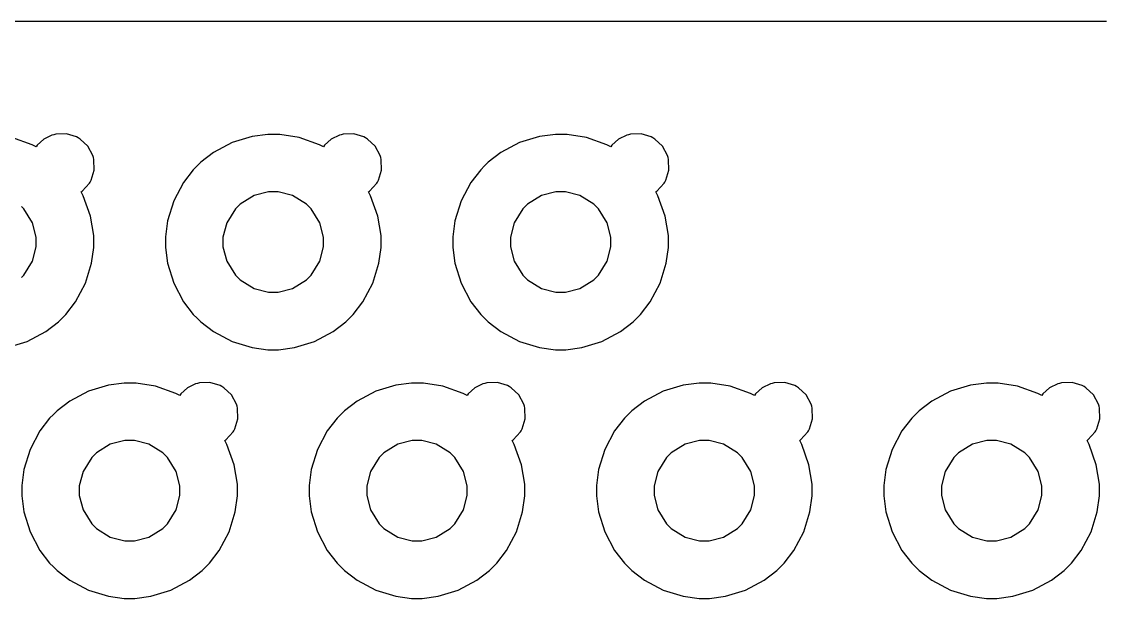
# Model space of a CAD drawing. Extents: x -27 to 273, y -31 to 50.
# Drawn here: x 122.5 to 197.8, y 9.8 to 50 of the extents above; entities that cross this region are included whole.
import ezdxf

# ---------------------------------------------------------------- set-up
doc = ezdxf.new("R2010")
doc.units = 0
doc.layers.get('0').update_dxf_attribs({"linetype": 'CONTINUOUS'})

msp = doc.modelspace()

# ---------------------------------------------------------------- linework, layer by layer
at = {"color": 0}
for p, q in [((197.999, 49.9992), (29.2489, 49.9992)), ((123.224, 41.4196), (121.805, 41.9213)), ((124.033, 41.8028), (123.566, 41.3826)), ((124.597, 42.0853), (124.033, 41.8028)), ((124.721, 42.1185), (124.597, 42.0853)), ((124.864, 42.1569), (124.721, 42.1185)), ((125.597, 42.1763), (124.864, 42.1569)), ((126.299, 41.9682), (125.597, 42.1763)), ((126.428, 41.8924), (126.299, 41.9682)), ((126.556, 41.8179), (126.428, 41.8924)), ((127.088, 41.3149), (126.556, 41.8179)), ((137.129, 41.5699), (135.839, 40.8824)), ((138.529, 41.9957), (137.129, 41.5699)), ((139.633, 42.1404), (138.529, 41.9957)), ((140.001, 42.1404), (139.633, 42.1404)), ((140.451, 42.1404), (140.001, 42.1404)), ((141.806, 41.9213), (140.451, 42.1404)), ((143.225, 41.4196), (141.806, 41.9213)), ((144.032, 41.8028), (143.567, 41.3826)), ((144.598, 42.0853), (144.032, 41.8028)), ((144.721, 42.1185), (144.598, 42.0853)), ((144.865, 42.1569), (144.721, 42.1185)), ((145.597, 42.1763), (144.865, 42.1569)), ((146.299, 41.9682), (145.597, 42.1763)), ((146.429, 41.8924), (146.299, 41.9682)), ((146.557, 41.8179), (146.429, 41.8924)), ((147.088, 41.3149), (146.557, 41.8179)), ((157.129, 41.5699), (155.838, 40.8824)), ((158.53, 41.9957), (157.129, 41.5699)), ((159.632, 42.1404), (158.53, 41.9957)), ((160, 42.1404), (159.632, 42.1404)), ((160.45, 42.1404), (160, 42.1404)), ((161.805, 41.9213), (160.45, 42.1404)), ((163.225, 41.4196), (161.805, 41.9213)), ((164.032, 41.8028), (163.566, 41.3826)), ((164.597, 42.0853), (164.032, 41.8028)), ((164.721, 42.1185), (164.597, 42.0853)), ((164.864, 42.1569), (164.721, 42.1185)), ((165.596, 42.1763), (164.864, 42.1569)), ((166.299, 41.9682), (165.596, 42.1763)), ((166.429, 41.8924), (166.299, 41.9682)), ((166.557, 41.8179), (166.429, 41.8924)), ((167.089, 41.3149), (166.557, 41.8179)), ((123.492, 41.2792), (123.224, 41.4196)), ((123.566, 41.3826), (123.492, 41.2792)), ((127.438, 40.6714), (127.088, 41.3149)), ((135.839, 40.8824), (134.955, 40.2057)), ((143.492, 41.2792), (143.225, 41.4196)), ((143.567, 41.3826), (143.492, 41.2792)), ((147.438, 40.6714), (147.088, 41.3149)), ((155.838, 40.8824), (154.956, 40.2057)), ((163.492, 41.2792), (163.225, 41.4196)), ((163.566, 41.3826), (163.492, 41.2792)), ((167.439, 40.6714), (167.089, 41.3149)), ((127.477, 40.5268), (127.438, 40.6714)), ((127.515, 40.3835), (127.477, 40.5268)), ((127.533, 39.6515), (127.515, 40.3835)), ((134.696, 39.945), (134.436, 39.6861)), ((134.955, 40.2057), (134.696, 39.945)), ((147.476, 40.5268), (147.438, 40.6714)), ((147.515, 40.3835), (147.476, 40.5268)), ((147.533, 39.6515), (147.515, 40.3835)), ((154.697, 39.945), (154.437, 39.6861)), ((154.956, 40.2057), (154.697, 39.945)), ((167.477, 40.5268), (167.439, 40.6714)), ((167.516, 40.3835), (167.477, 40.5268)), ((167.533, 39.6515), (167.516, 40.3835)), ((127.327, 38.9488), (127.533, 39.6515)), ((134.436, 39.6861), (133.759, 38.8027)), ((147.326, 38.9488), (147.533, 39.6515)), ((154.437, 39.6861), (153.76, 38.8027)), ((167.327, 38.9488), (167.533, 39.6515)), ((126.699, 38.1787), (127.212, 38.7519)), ((127.212, 38.7519), (127.252, 38.8193)), ((127.252, 38.8193), (127.327, 38.9488)), ((133.759, 38.8027), (133.07, 37.5116)), ((146.699, 38.1787), (147.212, 38.7519)), ((147.212, 38.7519), (147.252, 38.8193)), ((147.252, 38.8193), (147.326, 38.9488)), ((153.76, 38.8027), (153.071, 37.5116)), ((166.7, 38.1787), (167.212, 38.7519)), ((167.212, 38.7519), (167.253, 38.8193)), ((167.253, 38.8193), (167.327, 38.9488)), ((126.638, 38.1332), (126.699, 38.1787)), ((126.777, 37.8672), (126.638, 38.1332)), ((127.278, 36.4476), (126.777, 37.8672)), ((138.66, 37.8753), (137.69, 37.2801)), ((139.664, 38.1413), (138.66, 37.8753)), ((140.001, 38.1413), (139.664, 38.1413)), ((140.334, 38.1413), (140.001, 38.1413)), ((141.339, 37.8753), (140.334, 38.1413)), ((142.31, 37.2801), (141.339, 37.8753)), ((146.637, 38.1332), (146.699, 38.1787)), ((146.778, 37.8672), (146.637, 38.1332)), ((147.279, 36.4476), (146.778, 37.8672)), ((158.659, 37.8753), (157.689, 37.2801)), ((159.664, 38.1413), (158.659, 37.8753)), ((160, 38.1413), (159.664, 38.1413)), ((160.335, 38.1413), (160, 38.1413)), ((161.339, 37.8753), (160.335, 38.1413)), ((162.311, 37.2801), (161.339, 37.8753)), ((166.638, 38.1332), (166.7, 38.1787)), ((166.777, 37.8672), (166.638, 38.1332)), ((167.279, 36.4476), (166.777, 37.8672)), ((122.639, 36.9521), (122.475, 37.1161)), ((123.232, 35.9819), (122.639, 36.9521)), ((133.07, 37.5116), (132.644, 36.1114)), ((137.36, 36.9521), (136.766, 35.9819)), ((137.525, 37.1161), (137.36, 36.9521)), ((137.69, 37.2801), (137.525, 37.1161)), ((142.475, 37.1161), (142.31, 37.2801)), ((142.639, 36.9521), (142.475, 37.1161)), ((143.233, 35.9819), (142.639, 36.9521)), ((153.071, 37.5116), (152.645, 36.1114)), ((157.361, 36.9521), (156.766, 35.9819)), ((157.525, 37.1161), (157.361, 36.9521)), ((157.689, 37.2801), (157.525, 37.1161)), ((162.475, 37.1161), (162.311, 37.2801)), ((162.639, 36.9521), (162.475, 37.1161)), ((163.233, 35.9819), (162.639, 36.9521)), ((127.5, 35.0931), (127.278, 36.4476)), ((147.5, 35.0931), (147.279, 36.4476)), ((167.501, 35.0931), (167.279, 36.4476)), ((123.5, 34.9774), (123.232, 35.9819)), ((132.644, 36.1114), (132.5, 35.0091)), ((136.766, 35.9819), (136.5, 34.9774)), ((143.5, 34.9774), (143.233, 35.9819)), ((152.645, 36.1114), (152.501, 35.0091)), ((156.766, 35.9819), (156.5, 34.9774)), ((163.5, 34.9774), (163.233, 35.9819)), ((123.5, 34.6411), (123.5, 34.9774)), ((127.5, 34.6411), (127.5, 35.0931)), ((132.5, 35.0091), (132.5, 34.6411)), ((136.5, 34.9774), (136.5, 34.6411)), ((143.5, 34.6411), (143.5, 34.9774)), ((147.5, 34.6411), (147.5, 35.0931)), ((152.501, 35.0091), (152.501, 34.6411)), ((156.5, 34.9774), (156.5, 34.6411)), ((163.5, 34.6411), (163.5, 34.9774)), ((167.501, 34.6411), (167.501, 35.0931)), ((123.232, 33.3017), (123.5, 34.3063)), ((123.5, 34.3063), (123.5, 34.6411)), ((127.354, 33.1722), (127.5, 34.2746)), ((127.5, 34.2746), (127.5, 34.6411)), ((132.5, 34.6411), (132.5, 34.2746)), ((132.5, 34.2746), (132.644, 33.1722)), ((136.5, 34.6411), (136.5, 34.3063)), ((136.5, 34.3063), (136.766, 33.3017)), ((143.233, 33.3017), (143.5, 34.3063)), ((143.5, 34.3063), (143.5, 34.6411)), ((147.354, 33.1722), (147.5, 34.2746)), ((147.5, 34.2746), (147.5, 34.6411)), ((152.501, 34.6411), (152.501, 34.2746)), ((152.501, 34.2746), (152.645, 33.1722)), ((156.5, 34.6411), (156.5, 34.3063)), ((156.5, 34.3063), (156.766, 33.3017)), ((163.233, 33.3017), (163.5, 34.3063)), ((163.5, 34.3063), (163.5, 34.6411)), ((167.355, 33.1722), (167.501, 34.2746)), ((167.501, 34.2746), (167.501, 34.6411)), ((122.639, 32.3301), (123.232, 33.3017)), ((126.928, 31.772), (127.354, 33.1722)), ((132.644, 33.1722), (133.07, 31.772)), ((136.766, 33.3017), (137.36, 32.3301)), ((142.639, 32.3301), (143.233, 33.3017)), ((146.928, 31.772), (147.354, 33.1722)), ((152.645, 33.1722), (153.071, 31.772)), ((156.766, 33.3017), (157.361, 32.3301)), ((162.639, 32.3301), (163.233, 33.3017)), ((166.929, 31.772), (167.355, 33.1722)), ((122.475, 32.1662), (122.639, 32.3301)), ((126.239, 30.4808), (126.928, 31.772)), ((133.07, 31.772), (133.759, 30.4808)), ((137.36, 32.3301), (137.525, 32.1662)), ((137.525, 32.1662), (137.69, 32.0022)), ((137.69, 32.0022), (138.66, 31.4083)), ((141.339, 31.4083), (142.31, 32.0022)), ((142.31, 32.0022), (142.475, 32.1662)), ((142.475, 32.1662), (142.639, 32.3301)), ((146.239, 30.4808), (146.928, 31.772)), ((153.071, 31.772), (153.76, 30.4808)), ((157.361, 32.3301), (157.525, 32.1662)), ((157.525, 32.1662), (157.689, 32.0022)), ((157.689, 32.0022), (158.659, 31.4083)), ((161.339, 31.4083), (162.311, 32.0022)), ((162.311, 32.0022), (162.475, 32.1662)), ((162.475, 32.1662), (162.639, 32.3301)), ((166.239, 30.4808), (166.929, 31.772)), ((138.66, 31.4083), (139.664, 31.1409)), ((139.664, 31.1409), (140.001, 31.1409)), ((140.001, 31.1409), (140.334, 31.1409)), ((140.334, 31.1409), (141.339, 31.4083)), ((158.659, 31.4083), (159.664, 31.1409)), ((159.664, 31.1409), (160, 31.1409)), ((160, 31.1409), (160.335, 31.1409)), ((160.335, 31.1409), (161.339, 31.4083)), ((125.563, 29.5975), (126.239, 30.4808)), ((133.759, 30.4808), (134.436, 29.5975)), ((145.562, 29.5975), (146.239, 30.4808)), ((153.76, 30.4808), (154.437, 29.5975)), ((165.563, 29.5975), (166.239, 30.4808)), ((125.303, 29.3371), (125.563, 29.5975)), ((134.436, 29.5975), (134.696, 29.3371)), ((145.303, 29.3371), (145.562, 29.5975)), ((154.437, 29.5975), (154.697, 29.3371)), ((165.304, 29.3371), (165.563, 29.5975)), ((124.16, 28.4014), (125.043, 29.078)), ((125.043, 29.078), (125.303, 29.3371)), ((134.696, 29.3371), (134.955, 29.078)), ((134.955, 29.078), (135.839, 28.4014)), ((144.161, 28.4014), (145.043, 29.078)), ((145.043, 29.078), (145.303, 29.3371)), ((154.697, 29.3371), (154.956, 29.078)), ((154.956, 29.078), (155.838, 28.4014)), ((164.16, 28.4014), (165.044, 29.078)), ((165.044, 29.078), (165.304, 29.3371)), ((122.87, 27.7124), (124.16, 28.4014)), ((135.839, 28.4014), (137.129, 27.7124)), ((142.869, 27.7124), (144.161, 28.4014)), ((155.838, 28.4014), (157.129, 27.7124)), ((162.869, 27.7124), (164.16, 28.4014)), ((121.47, 27.2866), (122.87, 27.7124)), ((137.129, 27.7124), (138.529, 27.2866)), ((138.529, 27.2866), (139.633, 27.1405)), ((139.633, 27.1405), (140.001, 27.1405)), ((140.001, 27.1405), (140.367, 27.1405)), ((140.367, 27.1405), (141.47, 27.2866)), ((141.47, 27.2866), (142.869, 27.7124)), ((157.129, 27.7124), (158.53, 27.2866)), ((158.53, 27.2866), (159.632, 27.1405)), ((159.632, 27.1405), (160, 27.1405)), ((160, 27.1405), (160.366, 27.1405)), ((160.366, 27.1405), (161.469, 27.2866)), ((161.469, 27.2866), (162.869, 27.7124)), ((127.129, 24.2493), (125.838, 23.5617)), ((128.53, 24.6751), (127.129, 24.2493)), ((129.632, 24.8199), (128.53, 24.6751)), ((130, 24.8199), (129.632, 24.8199)), ((130.451, 24.8199), (130, 24.8199)), ((131.805, 24.6007), (130.451, 24.8199)), ((133.225, 24.0991), (131.805, 24.6007)), ((134.032, 24.4822), (133.566, 24.0619)), ((134.597, 24.7647), (134.032, 24.4822)), ((134.721, 24.7978), (134.597, 24.7647)), ((134.864, 24.8364), (134.721, 24.7978)), ((135.596, 24.8557), (134.864, 24.8364)), ((136.299, 24.6476), (135.596, 24.8557)), ((136.429, 24.5718), (136.299, 24.6476)), ((136.557, 24.4974), (136.429, 24.5718)), ((137.089, 23.9944), (136.557, 24.4974)), ((147.129, 24.2493), (145.838, 23.5617)), ((148.529, 24.6751), (147.129, 24.2493)), ((149.631, 24.8199), (148.529, 24.6751)), ((149.999, 24.8199), (149.631, 24.8199)), ((150.45, 24.8199), (149.999, 24.8199)), ((151.805, 24.6007), (150.45, 24.8199)), ((153.224, 24.0991), (151.805, 24.6007)), ((154.033, 24.4822), (153.566, 24.0619)), ((154.597, 24.7647), (154.033, 24.4822)), ((154.721, 24.7978), (154.597, 24.7647)), ((154.864, 24.8364), (154.721, 24.7978)), ((155.597, 24.8557), (154.864, 24.8364)), ((156.299, 24.6476), (155.597, 24.8557)), ((156.428, 24.5718), (156.299, 24.6476)), ((156.556, 24.4974), (156.428, 24.5718)), ((157.088, 23.9944), (156.556, 24.4974)), ((167.128, 24.2493), (165.839, 23.5617)), ((168.529, 24.6751), (167.128, 24.2493)), ((169.632, 24.8199), (168.529, 24.6751)), ((170, 24.8199), (169.632, 24.8199)), ((170.451, 24.8199), (170, 24.8199)), ((171.806, 24.6007), (170.451, 24.8199)), ((173.225, 24.0991), (171.806, 24.6007)), ((174.032, 24.4822), (173.567, 24.0619)), ((174.597, 24.7647), (174.032, 24.4822)), ((174.721, 24.7978), (174.597, 24.7647)), ((174.865, 24.8364), (174.721, 24.7978)), ((175.597, 24.8557), (174.865, 24.8364)), ((176.299, 24.6476), (175.597, 24.8557)), ((176.429, 24.5718), (176.299, 24.6476)), ((176.557, 24.4974), (176.429, 24.5718)), ((177.087, 23.9944), (176.557, 24.4974)), ((187.129, 24.2493), (185.838, 23.5617)), ((188.529, 24.6751), (187.129, 24.2493)), ((189.632, 24.8199), (188.529, 24.6751)), ((190, 24.8199), (189.632, 24.8199)), ((190.45, 24.8199), (190, 24.8199)), ((191.805, 24.6007), (190.45, 24.8199)), ((193.225, 24.0991), (191.805, 24.6007)), ((194.033, 24.4822), (193.566, 24.0619)), ((194.597, 24.7647), (194.033, 24.4822)), ((194.721, 24.7978), (194.597, 24.7647)), ((194.864, 24.8364), (194.721, 24.7978)), ((195.596, 24.8557), (194.864, 24.8364)), ((196.299, 24.6476), (195.596, 24.8557)), ((196.428, 24.5718), (196.299, 24.6476)), ((196.557, 24.4974), (196.428, 24.5718)), ((197.088, 23.9944), (196.557, 24.4974)), ((125.838, 23.5617), (124.955, 22.8851)), ((133.492, 23.9586), (133.225, 24.0991)), ((133.566, 24.0619), (133.492, 23.9586)), ((137.439, 23.3509), (137.089, 23.9944)), ((145.838, 23.5617), (144.956, 22.8851)), ((153.491, 23.9586), (153.224, 24.0991)), ((153.566, 24.0619), (153.491, 23.9586)), ((157.438, 23.3509), (157.088, 23.9944)), ((165.839, 23.5617), (164.955, 22.8851)), ((173.492, 23.9586), (173.225, 24.0991)), ((173.567, 24.0619), (173.492, 23.9586)), ((177.438, 23.3509), (177.087, 23.9944)), ((185.838, 23.5617), (184.956, 22.8851)), ((193.492, 23.9586), (193.225, 24.0991)), ((193.566, 24.0619), (193.492, 23.9586)), ((197.438, 23.3509), (197.088, 23.9944)), ((124.696, 22.6246), (124.435, 22.3655)), ((124.955, 22.8851), (124.696, 22.6246)), ((137.477, 23.2062), (137.439, 23.3509)), ((137.516, 23.0628), (137.477, 23.2062)), ((137.534, 22.3311), (137.516, 23.0628)), ((144.697, 22.6246), (144.436, 22.3655)), ((144.956, 22.8851), (144.697, 22.6246)), ((157.477, 23.2062), (157.438, 23.3509)), ((157.515, 23.0628), (157.477, 23.2062)), ((157.533, 22.3311), (157.515, 23.0628)), ((164.696, 22.6246), (164.436, 22.3655)), ((164.955, 22.8851), (164.696, 22.6246)), ((177.476, 23.2062), (177.438, 23.3509)), ((177.515, 23.0628), (177.476, 23.2062)), ((177.533, 22.3311), (177.515, 23.0628)), ((184.697, 22.6246), (184.437, 22.3655)), ((184.956, 22.8851), (184.697, 22.6246)), ((197.477, 23.2062), (197.438, 23.3509)), ((197.516, 23.0628), (197.477, 23.2062)), ((197.534, 22.3311), (197.516, 23.0628)), ((124.435, 22.3655), (123.759, 21.4822)), ((137.326, 21.6283), (137.534, 22.3311)), ((144.436, 22.3655), (143.76, 21.4822)), ((157.327, 21.6283), (157.533, 22.3311)), ((164.436, 22.3655), (163.759, 21.4822)), ((177.326, 21.6283), (177.533, 22.3311)), ((184.437, 22.3655), (183.76, 21.4822)), ((197.327, 21.6283), (197.534, 22.3311)), ((123.759, 21.4822), (123.07, 20.191)), ((136.699, 20.858), (137.211, 21.4313)), ((137.211, 21.4313), (137.251, 21.4988)), ((137.251, 21.4988), (137.326, 21.6283)), ((143.76, 21.4822), (143.071, 20.191)), ((156.7, 20.858), (157.212, 21.4313)), ((157.212, 21.4313), (157.252, 21.4988)), ((157.252, 21.4988), (157.327, 21.6283)), ((163.759, 21.4822), (163.07, 20.191)), ((176.699, 20.858), (177.212, 21.4313)), ((177.212, 21.4313), (177.251, 21.4988)), ((177.251, 21.4988), (177.326, 21.6283)), ((183.76, 21.4822), (183.071, 20.191)), ((196.7, 20.858), (197.212, 21.4313)), ((197.212, 21.4313), (197.253, 21.4988)), ((197.253, 21.4988), (197.327, 21.6283)), ((128.659, 20.5548), (127.689, 19.9595)), ((129.664, 20.8208), (128.659, 20.5548)), ((130, 20.8208), (129.664, 20.8208)), ((130.335, 20.8208), (130, 20.8208)), ((131.34, 20.5548), (130.335, 20.8208)), ((132.311, 19.9595), (131.34, 20.5548)), ((136.638, 20.8125), (136.699, 20.858)), ((136.777, 20.5466), (136.638, 20.8125)), ((137.279, 19.1272), (136.777, 20.5466)), ((148.66, 20.5548), (147.689, 19.9595)), ((149.665, 20.8208), (148.66, 20.5548)), ((149.999, 20.8208), (149.665, 20.8208)), ((150.334, 20.8208), (149.999, 20.8208)), ((151.339, 20.5548), (150.334, 20.8208)), ((152.31, 19.9595), (151.339, 20.5548)), ((156.638, 20.8125), (156.7, 20.858)), ((156.777, 20.5466), (156.638, 20.8125)), ((157.278, 19.1272), (156.777, 20.5466)), ((168.66, 20.5548), (167.689, 19.9595)), ((169.664, 20.8208), (168.66, 20.5548)), ((170, 20.8208), (169.664, 20.8208)), ((170.334, 20.8208), (170, 20.8208)), ((171.339, 20.5548), (170.334, 20.8208)), ((172.31, 19.9595), (171.339, 20.5548)), ((176.638, 20.8125), (176.699, 20.858)), ((176.778, 20.5466), (176.638, 20.8125)), ((177.279, 19.1272), (176.778, 20.5466)), ((188.66, 20.5548), (187.689, 19.9595)), ((189.665, 20.8208), (188.66, 20.5548)), ((190, 20.8208), (189.665, 20.8208)), ((190.335, 20.8208), (190, 20.8208)), ((191.339, 20.5548), (190.335, 20.8208)), ((192.311, 19.9595), (191.339, 20.5548)), ((196.638, 20.8125), (196.7, 20.858)), ((196.777, 20.5466), (196.638, 20.8125)), ((197.279, 19.1272), (196.777, 20.5466)), ((123.07, 20.191), (122.644, 18.7909)), ((127.361, 19.6315), (126.766, 18.6614)), ((127.525, 19.7955), (127.361, 19.6315)), ((127.689, 19.9595), (127.525, 19.7955)), ((132.475, 19.7955), (132.311, 19.9595)), ((132.639, 19.6315), (132.475, 19.7955)), ((133.233, 18.6614), (132.639, 19.6315)), ((143.071, 20.191), (142.645, 18.7909)), ((147.361, 19.6315), (146.766, 18.6614)), ((147.525, 19.7955), (147.361, 19.6315)), ((147.689, 19.9595), (147.525, 19.7955)), ((152.474, 19.7955), (152.31, 19.9595)), ((152.638, 19.6315), (152.474, 19.7955)), ((153.232, 18.6614), (152.638, 19.6315)), ((163.07, 20.191), (162.644, 18.7909)), ((167.361, 19.6315), (166.766, 18.6614)), ((167.525, 19.7955), (167.361, 19.6315)), ((167.689, 19.9595), (167.525, 19.7955)), ((172.475, 19.7955), (172.31, 19.9595)), ((172.639, 19.6315), (172.475, 19.7955)), ((173.233, 18.6614), (172.639, 19.6315)), ((183.071, 20.191), (182.645, 18.7909)), ((187.361, 19.6315), (186.765, 18.6614)), ((187.525, 19.7955), (187.361, 19.6315)), ((187.689, 19.9595), (187.525, 19.7955)), ((192.475, 19.7955), (192.311, 19.9595)), ((192.639, 19.6315), (192.475, 19.7955)), ((193.233, 18.6614), (192.639, 19.6315)), ((137.501, 17.7726), (137.279, 19.1272)), ((157.5, 17.7726), (157.278, 19.1272)), ((177.499, 17.7726), (177.279, 19.1272)), ((197.501, 17.7726), (197.279, 19.1272)), ((122.644, 18.7909), (122.499, 17.6885)), ((126.766, 18.6614), (126.5, 17.6568)), ((133.5, 17.6568), (133.233, 18.6614)), ((142.645, 18.7909), (142.5, 17.6885)), ((146.766, 18.6614), (146.501, 17.6568)), ((153.5, 17.6568), (153.232, 18.6614)), ((162.644, 18.7909), (162.5, 17.6885)), ((166.766, 18.6614), (166.5, 17.6568)), ((173.501, 17.6568), (173.233, 18.6614)), ((182.645, 18.7909), (182.5, 17.6885)), ((186.765, 18.6614), (186.499, 17.6568)), ((193.5, 17.6568), (193.233, 18.6614)), ((122.499, 17.6885), (122.499, 17.3206)), ((126.5, 17.6568), (126.5, 17.3206)), ((133.5, 17.3206), (133.5, 17.6568)), ((137.501, 17.3206), (137.501, 17.7726)), ((142.5, 17.6885), (142.5, 17.3206)), ((146.501, 17.6568), (146.501, 17.3206)), ((153.5, 17.3206), (153.5, 17.6568)), ((157.5, 17.3206), (157.5, 17.7726)), ((162.5, 17.6885), (162.5, 17.3206)), ((166.5, 17.6568), (166.5, 17.3206)), ((173.501, 17.3206), (173.501, 17.6568)), ((177.499, 17.3206), (177.499, 17.7726)), ((182.5, 17.6885), (182.5, 17.3206)), ((186.499, 17.6568), (186.499, 17.3206)), ((193.5, 17.3206), (193.5, 17.6568)), ((197.501, 17.3206), (197.501, 17.7726)), ((122.499, 17.3206), (122.499, 16.954)), ((122.499, 16.954), (122.644, 15.8516)), ((126.5, 17.3206), (126.5, 16.9857)), ((126.5, 16.9857), (126.766, 15.9811)), ((133.233, 15.9811), (133.5, 16.9857)), ((133.5, 16.9857), (133.5, 17.3206)), ((137.355, 15.8516), (137.501, 16.954)), ((137.501, 16.954), (137.501, 17.3206)), ((142.5, 17.3206), (142.5, 16.954)), ((142.5, 16.954), (142.645, 15.8516)), ((146.501, 17.3206), (146.501, 16.9857)), ((146.501, 16.9857), (146.766, 15.9811)), ((153.232, 15.9811), (153.5, 16.9857)), ((153.5, 16.9857), (153.5, 17.3206)), ((157.354, 15.8516), (157.5, 16.954)), ((157.5, 16.954), (157.5, 17.3206)), ((162.5, 17.3206), (162.5, 16.954)), ((162.5, 16.954), (162.644, 15.8516)), ((166.5, 17.3206), (166.5, 16.9857)), ((166.5, 16.9857), (166.766, 15.9811)), ((173.233, 15.9811), (173.501, 16.9857)), ((173.501, 16.9857), (173.501, 17.3206)), ((177.353, 15.8516), (177.499, 16.954)), ((177.499, 16.954), (177.499, 17.3206)), ((182.5, 17.3206), (182.5, 16.954)), ((182.5, 16.954), (182.645, 15.8516)), ((186.499, 17.3206), (186.499, 16.9857)), ((186.499, 16.9857), (186.765, 15.9811)), ((193.233, 15.9811), (193.5, 16.9857)), ((193.5, 16.9857), (193.5, 17.3206)), ((197.354, 15.8516), (197.501, 16.954)), ((197.501, 16.954), (197.501, 17.3206)), ((122.644, 15.8516), (123.07, 14.4515)), ((126.766, 15.9811), (127.361, 15.0096)), ((132.639, 15.0096), (133.233, 15.9811)), ((136.929, 14.4515), (137.355, 15.8516)), ((142.645, 15.8516), (143.071, 14.4515)), ((146.766, 15.9811), (147.361, 15.0096)), ((152.638, 15.0096), (153.232, 15.9811)), ((156.928, 14.4515), (157.354, 15.8516)), ((162.644, 15.8516), (163.07, 14.4515)), ((166.766, 15.9811), (167.361, 15.0096)), ((172.639, 15.0096), (173.233, 15.9811)), ((176.928, 14.4515), (177.353, 15.8516)), ((182.645, 15.8516), (183.071, 14.4515)), ((186.765, 15.9811), (187.361, 15.0096)), ((192.639, 15.0096), (193.233, 15.9811)), ((196.929, 14.4515), (197.354, 15.8516)), ((123.07, 14.4515), (123.759, 13.1603)), ((127.361, 15.0096), (127.525, 14.8456)), ((127.525, 14.8456), (127.689, 14.6816)), ((127.689, 14.6816), (128.659, 14.0877)), ((131.34, 14.0877), (132.311, 14.6816)), ((132.311, 14.6816), (132.475, 14.8456)), ((132.475, 14.8456), (132.639, 15.0096)), ((136.24, 13.1603), (136.929, 14.4515)), ((143.071, 14.4515), (143.76, 13.1603)), ((147.361, 15.0096), (147.525, 14.8456)), ((147.525, 14.8456), (147.689, 14.6816)), ((147.689, 14.6816), (148.66, 14.0877)), ((151.339, 14.0877), (152.31, 14.6816)), ((152.31, 14.6816), (152.474, 14.8456)), ((152.474, 14.8456), (152.638, 15.0096)), ((156.239, 13.1603), (156.928, 14.4515)), ((163.07, 14.4515), (163.759, 13.1603)), ((167.361, 15.0096), (167.525, 14.8456)), ((167.525, 14.8456), (167.689, 14.6816)), ((167.689, 14.6816), (168.66, 14.0877)), ((171.339, 14.0877), (172.31, 14.6816)), ((172.31, 14.6816), (172.475, 14.8456)), ((172.475, 14.8456), (172.639, 15.0096)), ((176.239, 13.1603), (176.928, 14.4515)), ((183.071, 14.4515), (183.76, 13.1603)), ((187.361, 15.0096), (187.525, 14.8456)), ((187.525, 14.8456), (187.689, 14.6816)), ((187.689, 14.6816), (188.66, 14.0877)), ((191.339, 14.0877), (192.311, 14.6816)), ((192.311, 14.6816), (192.475, 14.8456)), ((192.475, 14.8456), (192.639, 15.0096)), ((196.24, 13.1603), (196.929, 14.4515)), ((128.659, 14.0877), (129.664, 13.8204)), ((129.664, 13.8204), (130, 13.8204)), ((130, 13.8204), (130.335, 13.8204)), ((130.335, 13.8204), (131.34, 14.0877)), ((148.66, 14.0877), (149.665, 13.8204)), ((149.665, 13.8204), (149.999, 13.8204)), ((149.999, 13.8204), (150.334, 13.8204)), ((150.334, 13.8204), (151.339, 14.0877)), ((168.66, 14.0877), (169.664, 13.8204)), ((169.664, 13.8204), (170, 13.8204)), ((170, 13.8204), (170.334, 13.8204)), ((170.334, 13.8204), (171.339, 14.0877)), ((188.66, 14.0877), (189.665, 13.8204)), ((189.665, 13.8204), (190, 13.8204)), ((190, 13.8204), (190.335, 13.8204)), ((190.335, 13.8204), (191.339, 14.0877)), ((123.759, 13.1603), (124.435, 12.2769)), ((135.563, 12.2769), (136.24, 13.1603)), ((143.76, 13.1603), (144.436, 12.2769)), ((155.563, 12.2769), (156.239, 13.1603)), ((163.759, 13.1603), (164.436, 12.2769)), ((175.562, 12.2769), (176.239, 13.1603)), ((183.76, 13.1603), (184.437, 12.2769)), ((195.563, 12.2769), (196.24, 13.1603)), ((124.435, 12.2769), (124.696, 12.0165)), ((135.304, 12.0165), (135.563, 12.2769)), ((144.436, 12.2769), (144.697, 12.0165)), ((155.303, 12.0165), (155.563, 12.2769)), ((164.436, 12.2769), (164.696, 12.0165)), ((175.303, 12.0165), (175.562, 12.2769)), ((184.437, 12.2769), (184.697, 12.0165)), ((195.304, 12.0165), (195.563, 12.2769)), ((124.696, 12.0165), (124.955, 11.7574)), ((124.955, 11.7574), (125.838, 11.0808)), ((134.16, 11.0808), (135.044, 11.7574)), ((135.044, 11.7574), (135.304, 12.0165)), ((144.697, 12.0165), (144.956, 11.7574)), ((144.956, 11.7574), (145.838, 11.0808)), ((154.16, 11.0808), (155.043, 11.7574)), ((155.043, 11.7574), (155.303, 12.0165)), ((164.696, 12.0165), (164.955, 11.7574)), ((164.955, 11.7574), (165.839, 11.0808)), ((174.161, 11.0808), (175.043, 11.7574)), ((175.043, 11.7574), (175.303, 12.0165)), ((184.697, 12.0165), (184.956, 11.7574)), ((184.956, 11.7574), (185.838, 11.0808)), ((194.16, 11.0808), (195.043, 11.7574)), ((195.043, 11.7574), (195.304, 12.0165)), ((125.838, 11.0808), (127.129, 10.3918)), ((132.869, 10.3918), (134.16, 11.0808)), ((145.838, 11.0808), (147.129, 10.3918)), ((152.87, 10.3918), (154.16, 11.0808)), ((165.839, 11.0808), (167.128, 10.3918)), ((172.869, 10.3918), (174.161, 11.0808)), ((185.838, 11.0808), (187.129, 10.3918)), ((192.869, 10.3918), (194.16, 11.0808)), ((127.129, 10.3918), (128.53, 9.96597)), ((128.53, 9.96597), (129.632, 9.81989)), ((129.632, 9.81989), (130, 9.81989)), ((130, 9.81989), (130.367, 9.81989)), ((130.367, 9.81989), (131.469, 9.96597)), ((131.469, 9.96597), (132.869, 10.3918)), ((147.129, 10.3918), (148.529, 9.96597)), ((148.529, 9.96597), (149.631, 9.81989)), ((149.631, 9.81989), (149.999, 9.81989)), ((149.999, 9.81989), (150.366, 9.81989)), ((150.366, 9.81989), (151.47, 9.96597)), ((151.47, 9.96597), (152.87, 10.3918)), ((167.128, 10.3918), (168.529, 9.96597)), ((168.529, 9.96597), (169.632, 9.81989)), ((169.632, 9.81989), (170, 9.81989)), ((170, 9.81989), (170.367, 9.81989)), ((170.367, 9.81989), (171.469, 9.96597)), ((171.469, 9.96597), (172.869, 10.3918)), ((187.129, 10.3918), (188.529, 9.96597)), ((188.529, 9.96597), (189.632, 9.81989)), ((189.632, 9.81989), (190, 9.81989)), ((190, 9.81989), (190.366, 9.81989)), ((190.366, 9.81989), (191.469, 9.96597)), ((191.469, 9.96597), (192.869, 10.3918))]:
    msp.add_line(p, q, dxfattribs=at)

doc.saveas('drawing.dxf')
